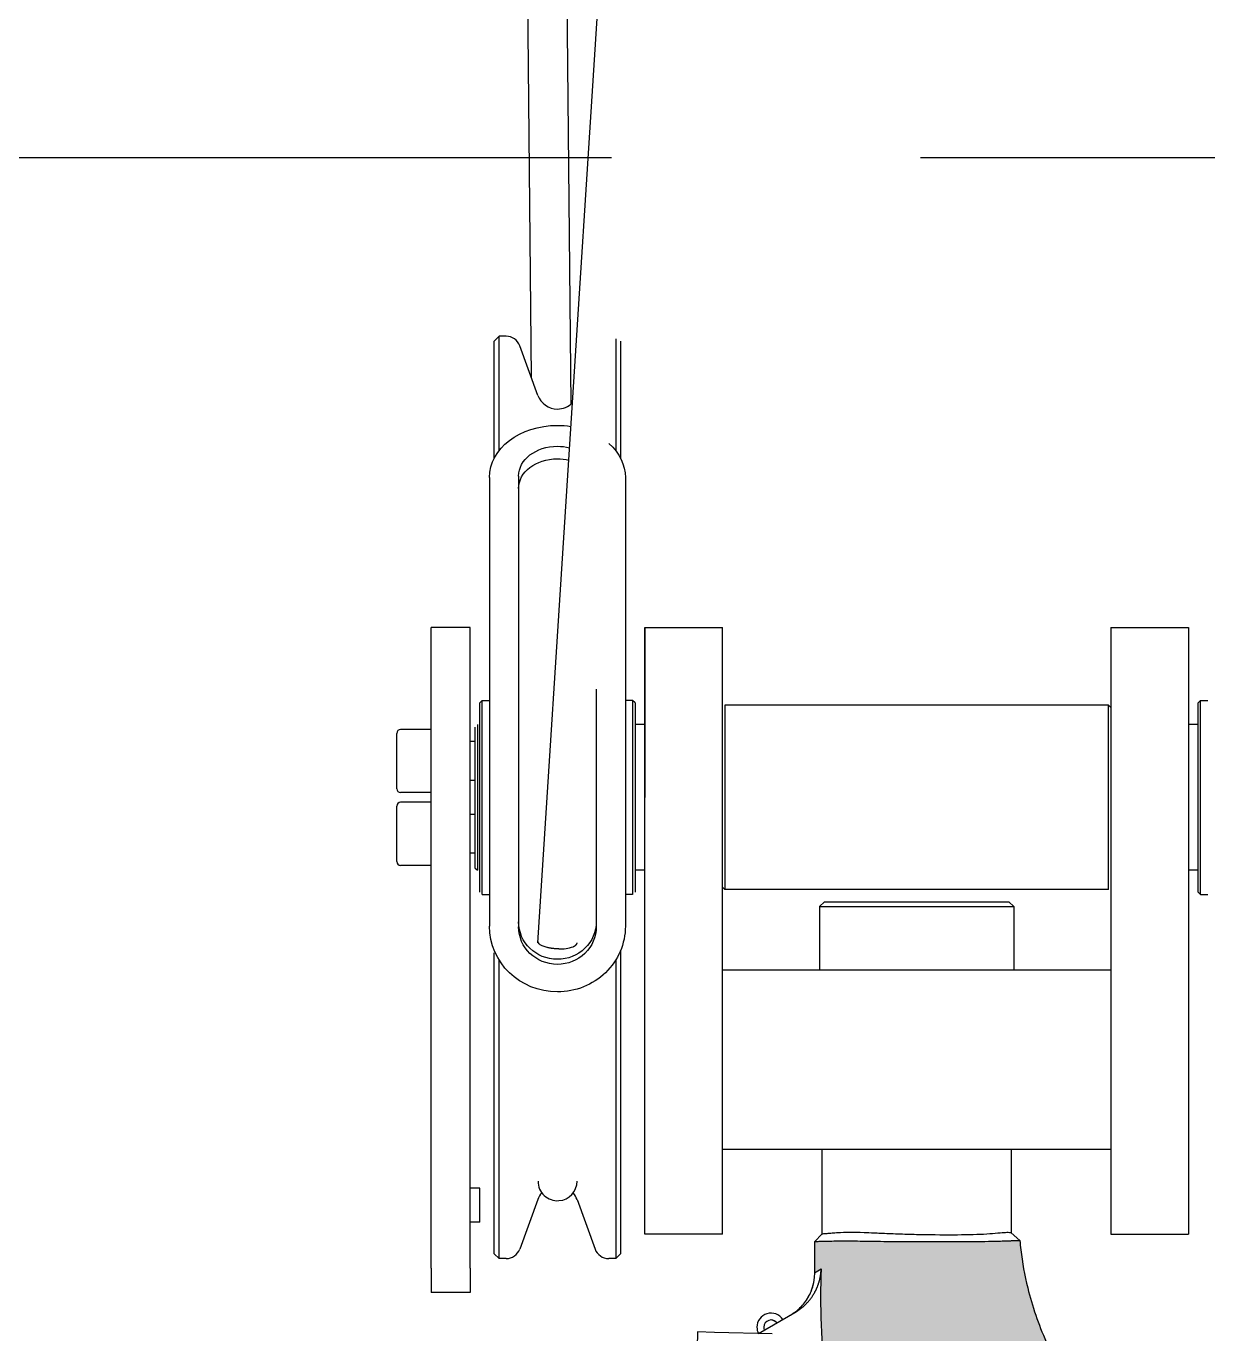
# Model space of a CAD drawing. Extents: x -1899985 to -450366, y 556196 to 2151267.
# Drawn here: x -667719.5 to -667336.9, y 576976.7 to 577400 of the extents above; entities that cross this region are included whole.
import ezdxf

# ---------------------------------------------------------------- set-up
doc = ezdxf.new("R2010")
doc.units = 0
doc.header["$LTSCALE"] = 1000
doc.header["$MEASUREMENT"] = 0
doc.linetypes.add('DASH', pattern=[0.35, 0.25, -0.1])
for name, color, linetype in [('A-LIN-V', 9, 'Continuous'), ('EWHS5T6M-2', 7, 'Continuous'), ('S-SB', 21, 'Continuous'), ('零件1^葫芦小车', 7, 'Continuous')]:
    doc.layers.add(name, color=color, linetype=linetype)
doc.layers.add('A-加建区域', color=47, linetype='Continuous', plot=False)

# ---------------------------------------------------------------- blocks, each defined once
blk = doc.blocks.new('w432424324')
at = {"layer": 'A-加建区域', "linetype": 'DASH'}
blk.add_lwpolyline([(-750464.6609356526, 577357.4520306744), (-768794.6609651, 577357.4520306686)], dxfattribs=at)
blk = doc.blocks.new('吊车5')
h = blk.add_hatch(color=3)
h.dxf.hatch_style = 1
edge = h.paths.add_edge_path()
edge.add_ellipse((1560061.820423188, -79515.85405456791), major_axis=(945.5943286935602, 3.001119816004553e-25), ratio=1, start_angle=-70.7530742305034, end_angle=-68.90985663448268)
edge.add_line((1560402.079593514, -80398.10817412018), (1560407.032564782, -80405.59530278234))
edge.add_line((1560407.032564782, -80405.5953027827), (1560407.580988788, -80406.42432456995))
edge.add_line((1560407.580988788, -80406.42432456986), (1560407.552608778, -80406.42360121997))
edge.add_spline(control_points=[(1560407.552608778, -80406.42360121988), (1560408.700186596, -80408.26089240923), (1560409.833027603, -80410.13792455709), (1560413.787987723, -80416.94145283719), (1560416.470036921, -80422.02981887734), (1560421.285410546, -80432.13852666237), (1560423.418849015, -80437.15727590308), (1560426.147673222, -80444.25922747461), (1560426.979814281, -80446.55530575718), (1560428.490558506, -80450.94213199835), (1560429.169229724, -80453.03285083818), (1560429.879245947, -80455.32809422065), (1560429.980051631, -80455.65702329448), (1560430.752124492, -80458.19762137721), (1560431.267568402, -80460.01471924938), (1560432.197407855, -80463.4246231018), (1560432.611170651, -80465.01785454614), (1560433.679397737, -80469.36581321734), (1560434.533446299, -80471.94974136571), (1560436.712233271, -80477.0328532591), (1560438.03725268, -80479.53140542566), (1560441.136917489, -80484.31154938745), (1560442.911474774, -80486.59239331567), (1560446.840386803, -80490.81605873302), (1560448.994259618, -80492.75826460958), (1560453.571840677, -80496.21619409227), (1560455.994825519, -80497.73164756104), (1560460.979356326, -80500.29421788873), (1560463.540188683, -80501.34146843708), (1560468.670380218, -80502.97447850938), (1560471.23924641, -80503.56066421486), (1560476.275526363, -80504.31813391925), (1560478.742746555, -80504.48994455369), (1560482.68126045, -80504.48994455415), (1560484.238245176, -80504.41597943057), (1560487.328892615, -80504.1234668837), (1560488.862559722, -80503.9049459752), (1560491.894913322, -80503.32753740063), (1560493.393612807, -80502.96867143139), (1560496.346253392, -80502.1148650713), (1560497.800213772, -80501.61993944288), (1560500.654985704, -80500.4978285494), (1560502.05582028, -80499.87064984688), (1560504.796692793, -80498.487045895), (1560506.136754921, -80497.73061841942), (1560508.748459052, -80496.09066150528), (1560510.020123844, -80495.2071209815), (1560512.486719358, -80493.3144138979), (1560513.681668858, -80492.30522778926), (1560515.985195494, -80490.16249833553), (1560517.093784666, -80489.02892793829), (1560519.21315494, -80486.639195002), (1560520.223938507, -80485.38299966992), (1560522.134235801, -80482.75118382151), (1560523.033739744, -80481.37552765342), (1560524.706089566, -80478.51039822835), (1560525.478911395, -80477.02089071354), (1560526.881083, -80473.93717455884), (1560527.510393906, -80472.34293865401), (1560528.608247489, -80469.06333544628), (1560529.076738319, -80467.37795429064), (1560529.836544165, -80463.93472623473), (1560530.12779929, -80462.1768849634), (1560530.519313451, -80458.6126441698), (1560530.619512627, -80456.80627377881), (1560530.619512627, -80452.52473698276), (1560530.431263641, -80449.72488066727), (1560529.676953736, -80445.25830367173), (1560529.347644226, -80443.7261852286), (1560528.516866459, -80440.62624721098), (1560528.015314728, -80439.05858343012), (1560526.838253279, -80435.94207656056), (1560526.162739521, -80434.39341919291), (1560524.652243205, -80431.36769837792), (1560523.817342179, -80429.89080602523), (1560522.017684979, -80427.05410911671), (1560521.053075973, -80425.69441955471), (1560519.035209343, -80423.12590198236), (1560517.982125963, -80421.91710994548), (1560513.17635872, -80416.88750203929), (1560509.306920432, -80412.83783495842), (1560501.522023991, -80404.69033744014), (1560497.632869015, -80400.25937871188), (1560490.224797365, -80391.05106694499), (1560486.705915123, -80386.2737349611), (1560480.07730767, -80376.4114974049), (1560476.967612765, -80371.326619216), (1560471.190874531, -80360.89342884063), (1560468.523856109, -80355.5451494326), (1560463.8199982, -80344.99327739989), (1560461.753292563, -80339.80338842525), (1560459.899758387, -80334.54095107735)], knot_values=[0, 0, 0, 0, 0.012094180794674, 0.012094180794674, 0.0431694166053564, 0.0431694166053564, 0.0742446524160369, 0.0742446524160369, 0.0897822703213784, 0.0897822703213784, 0.1053198882267178, 0.1053198882267178, 0.10800450172629, 0.10800450172629, 0.1265971994864297, 0.1265971994864297, 0.1451898972465689, 0.1451898972465689, 0.171955250732025, 0.171955250732025, 0.1987206042174794, 0.1987206042174794, 0.2254859577029323, 0.2254859577029323, 0.2522513111883867, 0.2522513111883867, 0.2790166646738428, 0.2790166646738428, 0.3057820181592973, 0.3057820181592973, 0.3325473716447502, 0.3325473716447502, 0.3593127251302047, 0.3593127251302047, 0.376899955455745, 0.376899955455745, 0.3944871857812868, 0.3944871857812868, 0.4120744161068272, 0.4120744161068272, 0.4296616464323676, 0.4296616464323676, 0.4472488767579061, 0.4472488767579061, 0.4648361070834465, 0.4648361070834465, 0.4824233374089868, 0.4824233374089868, 0.5000105677345271, 0.5000105677345271, 0.517597798060069, 0.517597798060069, 0.5351850283856093, 0.5351850283856093, 0.5527722587111497, 0.5527722587111497, 0.57035948903669, 0.57035948903669, 0.5879467193622288, 0.5879467193622288, 0.6055339496877691, 0.6055339496877691, 0.6231211800133108, 0.6231211800133108, 0.6407084103388511, 0.6407084103388511, 0.6645786278062841, 0.6645786278062841, 0.6765137365399998, 0.6765137365399998, 0.6884488452737169, 0.6884488452737169, 0.7003839540074326, 0.7003839540074326, 0.7123190627411499, 0.7123190627411499, 0.7242541714748655, 0.7242541714748655, 0.7361892802085844, 0.7361892802085844, 0.7776844594775894, 0.7776844594775894, 0.8227413826792094, 0.8227413826792094, 0.8677983058808298, 0.8677983058808298, 0.9128552290824499, 0.9128552290824499, 0.9579121522840714, 0.9579121522840714, 0.9999995209582323, 0.9999995209582323, 0.9999995209582323, 0.9999995209582323], degree=3, periodic=0)
edge.add_line((1560459.899758298, -80334.54095082496), (1560461.293670333, -80335.53101037026))
edge.add_ellipse((1560650.351488619, -80269.25464521359), major_axis=(-200.3381596932294, -6.35831669790063e-26), ratio=1, start_angle=8.67509364903691, end_angle=19.318675808770706, ccw=False)
edge.add_line((1560452.305288392, -80299.47187217986), (1560453.964826046, -80300.76054445494))
edge.add_spline(control_points=[(1560453.964826045, -80300.76054445512), (1560453.996291737, -80300.78522234327), (1560454.027969821, -80300.79828571653), (1560454.057486555, -80300.79558475163), (1560454.087173452, -80300.79286821591), (1560454.115403204, -80300.77365314236), (1560454.139107352, -80300.73825049013), (1560454.160864062, -80300.70575637903), (1560454.179393496, -80300.65891524962), (1560454.193539025, -80300.60277693601), (1560454.207696066, -80300.54659293043), (1560454.217877087, -80300.48006373839), (1560454.224313141, -80300.40875583315), (1560454.234331553, -80300.29775738294), (1560454.235674066, -80300.17248934087), (1560454.230874809, -80300.0454230263), (1560454.223809784, -80299.85836772386), (1560454.203491959, -80299.66142023621), (1560454.175255662, -80299.47005323911), (1560454.136078766, -80299.20453807582), (1560454.080398181, -80298.94042286403), (1560454.014755493, -80298.69722505563), (1560453.948151444, -80298.45046552896), (1560453.868951779, -80298.21647328729), (1560453.782208481, -80298.0239028487), (1560453.731439333, -80297.91119515765), (1560453.67696553, -80297.81045606601), (1560453.621551153, -80297.73528354322), (1560453.592632574, -80297.69605396617), (1560453.563149387, -80297.66345760305), (1560453.534117853, -80297.64069252495)], knot_values=[0, 0, 0, 0, 0.0622302172862876, 0.0622302172862876, 0.0622302172862876, 0.1250593693597594, 0.1250593693597594, 0.1250593693597594, 0.1825559062169405, 0.1825559062169405, 0.1825559062169405, 0.2399331378339217, 0.2399331378339217, 0.2399331378339217, 0.3297474538480977, 0.3297474538480977, 0.3297474538480977, 0.4623709261923107, 0.4623709261923107, 0.4623709261923107, 0.647003347382536, 0.647003347382536, 0.647003347382536, 0.834606727114857, 0.834606727114857, 0.834606727114857, 0.9435561246561899, 0.9435561246561899, 0.9435561246561899, 1, 1, 1, 1], degree=3, periodic=0)
edge.add_line((1560453.534117853, -80297.64069252495), (1560451.851962073, -80296.33445671243))
edge.add_ellipse((1560650.351488619, -80269.25464521359), major_axis=(-200.3381596932294, -6.35831669790063e-26), ratio=1, start_angle=-2.5739250783348098, end_angle=7.7684798487036915, ccw=False)
edge.add_ellipse((1560363.307683095, -80134.26133152752), major_axis=(-153.0622959853262, -4.857879067436552e-26), ratio=1, start_angle=123.66389550236201, end_angle=124.5964972680953, ccw=False)
edge.add_ellipse((1560363.307683095, -80134.26133152752), major_axis=(-153.0622959853262, -4.857879067436552e-26), ratio=1, start_angle=123.6487524658414, end_angle=123.66389550236201, ccw=False)
edge.add_line((1560448.119512637, -80261.67804951347), (1560448.119512637, -80260.54536605699))
edge.add_line((1560448.119512637, -80260.54536605718), (1560448.119512637, -80251.4399769678))
edge.add_spline(control_points=[(1560448.119512636, -80251.4399769678), (1560448.134901842, -80251.43944808072), (1560448.166328074, -80251.4383680421), (1560448.427368553, -80251.43014332266), (1560448.867459626, -80251.4174645048), (1560449.522709138, -80251.39954349019), (1560450.321048064, -80251.37976478197), (1560451.292331594, -80251.3537544944), (1560452.728741107, -80251.31725661723), (1560454.719984987, -80251.27849219412), (1560457.639887332, -80251.23817115508), (1560461.884950527, -80251.28266394275), (1560467.160974747, -80251.36810601408), (1560473.872872598, -80251.45073550321), (1560482.334358541, -80251.50601724906), (1560493.756692576, -80251.52580690934), (1560502.826903866, -80251.4362608161), (1560507.994532361, -80251.30991702198), (1560510.295404206, -80251.23624927881), (1560511.440870915, -80251.19817403515), (1560512.365642483, -80251.163549712), (1560514.010576697, -80251.15901027217), (1560514.306725468, -80251.16213053963), (1560514.526033582, -80251.16444120226)], knot_values=[0, 0, 0, 0, 0.0230082632663126, 0.046985081212878, 0.0719158205652346, 0.0977841372616051, 0.124572038943315, 0.144341315230623, 0.1711119955891781, 0.2174439600698067, 0.2509117430211872, 0.2989497764022938, 0.3770376855188449, 0.4195166020224081, 0.5014267764896312, 0.6200495818906884, 0.7489631979593341, 0.803748804089707, 0.8426517060421137, 0.8664048152668534, 0.8745007720840265, 0.9070636054152978, 1, 1, 1, 1], degree=3, periodic=0)
edge.add_spline(control_points=[(1560514.526033582, -80251.16444120226), (1560514.614729189, -80252.1560909742), (1560514.718339331, -80253.15113856869), (1560515.324719079, -80258.2391875606), (1560516.069622276, -80262.37551774175), (1560518.533986403, -80272.37419811328), (1560520.534923183, -80278.2290517475), (1560525.630354951, -80289.57645386305), (1560528.724654974, -80295.06683173192), (1560535.860353027, -80305.36971268532), (1560539.90036036, -80310.18048904485), (1560548.672009317, -80318.89179424153), (1560553.401620397, -80322.79168022203), (1560564.175662176, -80330.21274260085), (1560570.378224519, -80334.48501135588), (1560581.46447283, -80342.12111876426), (1560586.26186889, -80345.94054752015), (1560595.141534128, -80353.94514908058), (1560599.225633729, -80358.13113133002), (1560606.82106361, -80366.92204807256), (1560610.333835761, -80371.52814481375), (1560616.863464498, -80381.29999874979), (1560619.881562351, -80386.467303065), (1560625.175633177, -80397.11158512699), (1560627.491379604, -80402.53341972956), (1560630.105017018, -80410.01430338125), (1560630.664845552, -80411.7173561404), (1560631.73179057, -80415.19003494956), (1560632.238906638, -80416.95966542498), (1560633.194949722, -80420.56756312841), (1560633.643875648, -80422.40583506261), (1560634.477321283, -80426.15241157162), (1560634.861839094, -80428.06072104721), (1560635.559555504, -80431.94795646028), (1560635.872751266, -80433.9268873676), (1560636.420285265, -80437.9549887721), (1560636.654619615, -80440.00416413839), (1560637.227241558, -80446.25482081382), (1560637.435244652, -80450.56013633905), (1560637.435244653, -80458.25376306436), (1560637.322515954, -80461.71697855588), (1560636.785852945, -80469.01288826391), (1560636.36173792, -80472.84573882712), (1560635.113068753, -80480.83146730087), (1560634.288253241, -80484.98444812291), (1560632.152300293, -80493.53645991521), (1560630.84083485, -80497.9354954595), (1560627.657969992, -80506.87932249704), (1560625.786217178, -80511.42397841337), (1560621.43184767, -80520.53424881933), (1560618.948920645, -80525.099566759), (1560613.354200892, -80534.10829309668), (1560610.242223473, -80538.5512626587), (1560603.412078532, -80547.16550386592), (1560599.69392225, -80551.3362611035), (1560591.71761946, -80559.26397340895), (1560587.459707557, -80563.02044194237), (1560578.509981279, -80570.00059629703), (1560573.818590787, -80573.22393197406), (1560564.137811259, -80579.05492078073), (1560559.148946283, -80581.66243473176), (1560549.024331197, -80586.22254095323), (1560543.889092231, -80588.17521945143), (1560533.622081175, -80591.43086431027), (1560528.490709892, -80592.73409673116), (1560518.366998745, -80594.7349979181), (1560513.374895889, -80595.43303084778), (1560503.640771452, -80596.29683111717), (1560498.898819598, -80596.46297521176), (1560489.746960257, -80596.35400967432), (1560485.336988642, -80596.07922494596), (1560474.701092326, -80594.95340668607), (1560468.200772593, -80593.75066793161), (1560455.262825071, -80590.21752320786), (1560448.825807903, -80587.88657451674), (1560436.273342976, -80582.07840002127), (1560430.158748978, -80578.60088431046), (1560418.519524193, -80570.55769043042), (1560412.995861754, -80565.9920938271), (1560402.788500354, -80555.91110986796), (1560398.10569494, -80550.39621594653), (1560389.782951586, -80538.62669933854), (1560386.143636836, -80532.37291342611), (1560380.040199087, -80519.38703577638), (1560377.576294546, -80512.65595768593), (1560373.872363731, -80498.99980118677), (1560372.632125289, -80492.07570200565), (1560371.537690904, -80480.41161444235), (1560371.37499623, -80475.65018721312), (1560371.589204883, -80466.24979395591), (1560371.965993241, -80461.61091526019), (1560372.679631441, -80456.4134142306), (1560372.803486088, -80455.46933932882), (1560373.216792778, -80452.21537282178), (1560373.487019556, -80449.64503835763), (1560373.914343847, -80444.84447484689), (1560374.071335744, -80442.61413675328), (1560374.425723454, -80436.32150801031), (1560374.511350647, -80432.65818930979), (1560374.523297622, -80425.7673283974), (1560374.448314981, -80422.53883295335), (1560374.138251361, -80415.87764142259), (1560373.903752649, -80412.44431935938), (1560373.526127554, -80408.59600402629)], knot_values=[0, 0, 0, 0, 0.0058935355429696, 0.0058935355429696, 0.0300526500434832, 0.0300526500434832, 0.0643908660448065, 0.0643908660448065, 0.0987290820461312, 0.0987290820461312, 0.133067298047456, 0.133067298047456, 0.1674055140487806, 0.1674055140487806, 0.2082602633126592, 0.2082602633126592, 0.2447774140564815, 0.2447774140564815, 0.2812945648003039, 0.2812945648003039, 0.3178117155441249, 0.3178117155441249, 0.3543288662879472, 0.3543288662879472, 0.387959341003844, 0.387959341003844, 0.3976323531361369, 0.3976323531361369, 0.4073053652684286, 0.4073053652684286, 0.4169783774007216, 0.4169783774007216, 0.4266513895330132, 0.4266513895330132, 0.4363244016653062, 0.4363244016653062, 0.4459974137975978, 0.4459974137975978, 0.4653434380621823, 0.4653434380621823, 0.4795973083961643, 0.4795973083961643, 0.4938511787301465, 0.4938511787301465, 0.5081050490641283, 0.5081050490641283, 0.522358919398109, 0.522358919398109, 0.5366127897320913, 0.5366127897320913, 0.5508666600660729, 0.5508666600660729, 0.565120530400055, 0.565120530400055, 0.5793744007340369, 0.5793744007340369, 0.5936282710680189, 0.5936282710680189, 0.6078821414020008, 0.6078821414020008, 0.622136011735983, 0.622136011735983, 0.6363898820699636, 0.6363898820699636, 0.6506437524039458, 0.6506437524039458, 0.6648976227379279, 0.6648976227379279, 0.6791514930719096, 0.6791514930719096, 0.6934053634058917, 0.6934053634058917, 0.7150977999614547, 0.7150977999614547, 0.7367902365170166, 0.7367902365170166, 0.7584826730725798, 0.7584826730725798, 0.7801751096281431, 0.7801751096281431, 0.8018675461837061, 0.8018675461837061, 0.8235599827392684, 0.8235599827392684, 0.8452524192948317, 0.8452524192948317, 0.8669448558503946, 0.8669448558503946, 0.8820136243902075, 0.8820136243902075, 0.8970823929300203, 0.8970823929300203, 0.8992581836606502, 0.8992581836606502, 0.9118509107030675, 0.9118509107030675, 0.9244436377454874, 0.9244436377454874, 0.9496290918303243, 0.9496290918303243, 0.9748145459151627, 0.9748145459151627, 1, 1, 1, 1], degree=3, periodic=0)
h.paths.add_polyline_path([(1560407.580988788, -80406.42432456986), (1560407.032564782, -80405.5953027827), (1560407.011804435, -80406.40981719653), (1560407.552608778, -80406.42360121988)], flags=16)
at = {"color": 3}
blk.add_line((1560572.262369765, -80077.06137317573), (1560573.04808405, -80076.27565889026), dxfattribs=at)
at = {"layer": 'EWHS5T6M-2', "color": 3, "linetype": 'Continuous'}
for p, q in [((1560344.405226933, -79959.98994461836), (1560345.976655505, -79958.41851604675)), ((1560344.405226934, -79997.8597427239), (1560344.405226933, -79959.98994461836)), ((1560348.222119223, -79958.41851604675), (1560345.976655505, -79958.41851604675)), ((1560345.976655505, -79995.43417774353), (1560345.976655505, -79958.41851604675)), ((1560383.690941215, -79959.27216293348), (1560383.690941215, -79995.43417773173)), ((1560385.262369786, -79959.98994461836), (1560385.262369785, -79997.85974282399)), ((1560358.484161081, -79977.54388072788), (1560352.65209872, -79961.52042108528)), ((1560342.833798395, -80004.11478851018), (1560342.833798406, -80072.82356607325)), ((1560352.262369822, -80003.66446435987), (1560352.262369833, -80072.67193280601)), ((1560386.833798389, -80004.11478851036), (1560386.8337984, -80072.82356607342)), ((1560323.976655522, -80107.70423031479), (1560323.976655508, -80052.70423032172)), ((1560336.548084078, -80052.70423032172), (1560323.976655508, -80052.70423032172)), ((1560336.548084093, -80107.70423031552), (1560336.548084078, -80052.70423032172)), ((1560393.119512657, -80107.70423031515), (1560393.119512643, -80052.70423032144)), ((1560393.119512643, -80052.70423032144), (1560418.262369782, -80052.70423032144)), ((1560393.119512643, -80052.70423032144), (1560418.262369782, -80052.70423032144)), ((1560393.119512643, -80052.70423032144), (1560393.119512628, -80107.70423031515)), ((1560418.262369797, -80107.70423031515), (1560418.262369782, -80052.70423032144)), ((1560418.262369797, -80107.70423031515), (1560418.262369782, -80052.70423032144)), ((1560543.976655482, -80052.70423032172), (1560543.976655496, -80107.70423031515)), ((1560543.976655482, -80052.70423032172), (1560569.119512622, -80052.70423032172)), ((1560543.976655482, -80052.70423032172), (1560543.976655496, -80107.70423031515)), ((1560543.976655482, -80052.70423032172), (1560569.119512622, -80052.70423032172)), ((1560569.119512622, -80052.70423032172), (1560569.119512636, -80107.70423031496)), ((1560569.119512622, -80052.70423032172), (1560569.119512636, -80107.70423031496)), ((1560342.833798406, -80072.82356607325), (1560342.833798403, -80149.41461801801)), ((1560352.262369833, -80072.67193280601), (1560352.262369831, -80149.59594146744)), ((1560377.405226973, -80072.67193280629), (1560377.405226971, -80149.59594146725)), ((1560386.8337984, -80072.82356607342), (1560386.833798398, -80149.41461801819)), ((1560339.690941221, -80077.06137317573), (1560340.476655507, -80076.27565889034)), ((1560339.69094122, -80138.34708745475), (1560339.690941221, -80077.06137317573)), ((1560340.476655505, -80139.13280173996), (1560340.476655507, -80076.27565889034)), ((1560340.476655507, -80076.27565889034), (1560342.833798321, -80076.27565889034)), ((1560389.190941215, -80076.27565889034), (1560386.833798317, -80076.27565889034)), ((1560389.190941215, -80076.27565889034), (1560389.190941213, -80139.13280174005)), ((1560389.9766555, -80077.06137317592), (1560389.190941215, -80076.27565889034)), ((1560389.9766555, -80077.06137317592), (1560389.976655498, -80138.34708745484)), ((1560419.048084068, -80077.84708746149), (1560419.048084068, -80137.56137316863)), ((1560543.190941197, -80077.84708746149), (1560419.048084068, -80077.84708746149)), ((1560419.048084068, -80077.84708746149), (1560419.048084068, -80137.56137316863)), ((1560543.190941197, -80077.84708746149), (1560419.048084068, -80077.84708746149)), ((1560543.190941195, -80137.56137316863), (1560543.190941197, -80077.84708746149)), ((1560543.976655481, -80078.63280174707), (1560543.190941197, -80077.84708746149)), ((1560543.190941195, -80137.56137316863), (1560543.190941197, -80077.84708746149)), ((1560543.976655481, -80078.63280174707), (1560543.190941197, -80077.84708746149)), ((1560572.262369762, -80138.3470874542), (1560572.262369765, -80077.06137317573)), ((1560572.262369762, -80138.3470874542), (1560572.262369765, -80077.06137317573)), ((1560573.048084049, -80139.13280173978), (1560573.04808405, -80076.27565889026)), ((1560573.04808405, -80076.27565889026), (1560575.405226866, -80076.27565889026)), ((1560573.04808405, -80076.27565889026), (1560575.405226866, -80076.27565889026)), ((1560312.819512652, -80104.87565888689), (1560312.819512652, -80086.9613731746)), ((1560323.97665552, -80085.70423031776), (1560314.076655508, -80085.70423031776)), ((1560338.119512648, -80084.91851603228), (1560338.119512648, -80130.48994459839)), ((1560338.905226935, -80084.1328017467), (1560338.905226933, -80131.27565888397)), ((1560393.119512655, -80084.1328017467), (1560389.976655505, -80084.1328017467)), ((1560572.262369769, -80084.13280174653), (1560569.119512635, -80084.13280174653)), ((1560572.262369769, -80084.13280174653), (1560569.119512635, -80084.13280174653)), ((1560338.119512649, -80089.6328017459), (1560336.548084091, -80089.6328017459)), ((1560338.119512649, -80102.20423031578), (1560336.548084093, -80102.20423031578)), ((1560323.976655522, -80106.13280174373), (1560314.076655508, -80106.13280174373)), ((1560323.976655524, -80252.65946617504), (1560323.976655522, -80107.70423031479)), ((1560336.548084093, -80252.65946617523), (1560336.548084093, -80107.70423031552)), ((1560393.119512657, -80209.84708744612), (1560393.119512657, -80107.70423031515)), ((1560393.119512657, -80209.84708744612), (1560393.119512657, -80107.70423031515)), ((1560418.262369797, -80209.84708744593), (1560418.262369797, -80107.70423031515)), ((1560418.262369797, -80209.84708744593), (1560418.262369797, -80107.70423031515)), ((1560543.976655496, -80107.70423031515), (1560543.976655496, -80209.84708744593)), ((1560543.976655496, -80107.70423031515), (1560543.976655496, -80209.84708744593)), ((1560569.119512636, -80107.70423031496), (1560569.119512636, -80209.84708744593)), ((1560569.119512636, -80107.70423031496), (1560569.119512636, -80209.84708744593)), ((1560312.819512652, -80128.4470874557), (1560312.819512652, -80110.5328017436)), ((1560323.976655523, -80109.27565888638), (1560314.076655508, -80109.27565888657)), ((1560338.119512649, -80113.2042303147), (1560336.548084093, -80113.2042303147)), ((1560323.976655521, -80129.70423031264), (1560314.076655508, -80129.70423031264)), ((1560338.119512649, -80125.7756588844), (1560336.548084093, -80125.7756588844)), ((1560338.119512648, -80130.48994459839), (1560338.905226933, -80131.27565888397)), ((1560393.119512655, -80131.27565888397), (1560389.976655503, -80131.27565888397)), ((1560572.262369768, -80131.27565888378), (1560569.119512635, -80131.27565888378)), ((1560572.262369768, -80131.27565888378), (1560569.119512635, -80131.27565888378)), ((1560418.262369781, -80136.77565888315), (1560419.048084068, -80137.56137316863)), ((1560418.262369781, -80136.77565888315), (1560419.048084068, -80137.56137316863)), ((1560543.190941195, -80137.56137316863), (1560419.048084068, -80137.56137316863)), ((1560543.190941195, -80137.56137316863), (1560419.048084068, -80137.56137316863)), ((1560572.262369762, -80138.3470874542), (1560573.048084049, -80139.13280173978)), ((1560572.262369762, -80138.3470874542), (1560573.048084049, -80139.13280173978)), ((1560340.476655505, -80139.13280173996), (1560342.833798321, -80139.13280173996)), ((1560389.190941213, -80139.13280174005), (1560386.833798315, -80139.13280174005)), ((1560451.262369777, -80141.48994459686), (1560449.690941208, -80143.06137316818)), ((1560451.262369777, -80141.48994459686), (1560449.690941208, -80143.06137316818)), ((1560451.262369777, -80141.48994459686), (1560510.976655484, -80141.48994459686)), ((1560451.262369777, -80141.48994459686), (1560510.976655484, -80141.48994459686)), ((1560510.976655484, -80141.48994459686), (1560512.548084056, -80143.06137316818)), ((1560510.976655484, -80141.48994459686), (1560512.548084056, -80143.06137316818)), ((1560573.048084049, -80139.13280173978), (1560575.405226865, -80139.13280173978)), ((1560573.048084049, -80139.13280173978), (1560575.405226865, -80139.13280173978)), ((1560449.690941208, -80143.06137316818), (1560449.690941207, -80163.48994459407)), ((1560449.690941208, -80143.06137316818), (1560512.548084056, -80143.06137316818)), ((1560449.690941208, -80143.06137316818), (1560449.690941207, -80163.48994459407)), ((1560449.690941208, -80143.06137316818), (1560512.548084056, -80143.06137316818)), ((1560512.548084056, -80143.06137316818), (1560512.548084057, -80163.48994459407)), ((1560512.548084056, -80143.06137316818), (1560512.548084057, -80163.48994459407)), ((1560344.405226935, -80255.41851601195), (1560344.405226935, -80157.98994455811)), ((1560385.262369786, -80157.30177155136), (1560385.262369785, -80255.41851601214)), ((1560345.976655505, -80256.98994458318), (1560345.976655505, -80160.36023116681)), ((1560383.690941215, -80160.36023117797), (1560383.690941216, -80256.98994458337)), ((1560418.262369791, -80163.48994459443), (1560543.976655492, -80163.48994459424)), ((1560418.262369791, -80163.48994459443), (1560543.976655492, -80163.48994459424)), ((1560393.119512647, -80249.13280172701), (1560393.119512657, -80209.84708744612)), ((1560393.119512647, -80249.13280172701), (1560393.119512657, -80209.84708744612)), ((1560418.262369786, -80249.13280172691), (1560418.262369797, -80209.84708744593)), ((1560418.262369786, -80249.13280172691), (1560418.262369797, -80209.84708744593)), ((1560543.976655496, -80209.84708744593), (1560543.976655487, -80249.13280172719)), ((1560543.976655496, -80209.84708744593), (1560543.976655487, -80249.13280172719)), ((1560569.119512636, -80209.84708744593), (1560569.119512626, -80249.13280172719)), ((1560569.119512636, -80209.84708744593), (1560569.119512626, -80249.13280172719)), ((1560543.97665549, -80221.63280173033), (1560418.262369791, -80221.63280173007)), ((1560543.97665549, -80221.63280173033), (1560418.262369791, -80221.63280173007)), ((1560450.476655492, -80221.63280173016), (1560450.476655492, -80249.08283408557)), ((1560450.476655492, -80221.63280173016), (1560450.476655492, -80249.08283408557)), ((1560511.762369771, -80221.63280173016), (1560511.762369771, -80248.6369337409)), ((1560511.762369771, -80221.63280173016), (1560511.762369771, -80248.6369337409)), ((1560339.69094122, -80234.20423029995), (1560336.548084077, -80234.2042303005)), ((1560339.69094122, -80245.20423029897), (1560339.69094122, -80234.20423029995)), ((1560358.484161081, -80237.8645799026), (1560352.652098721, -80253.88803954492)), ((1560371.18343564, -80237.8645799026), (1560377.015498, -80253.88803954492)), ((1560339.69094122, -80245.20423029897), (1560336.548084077, -80245.20423029934)), ((1560418.262369786, -80249.13280172691), (1560393.119512647, -80249.13280172701)), ((1560418.262369786, -80249.13280172691), (1560393.119512647, -80249.13280172701)), ((1560448.119512636, -80251.4399769678), (1560450.476655492, -80249.08283408557)), ((1560448.119512636, -80251.4399769678), (1560450.476655492, -80249.08283408557)), ((1560448.119512637, -80261.67804951347), (1560448.119512636, -80251.4399769678)), ((1560448.119512637, -80261.67804951347), (1560448.119512636, -80251.4399769678)), ((1560511.762369771, -80248.6369337409), (1560514.526033582, -80251.16444120226)), ((1560511.762369771, -80248.6369337409), (1560514.526033582, -80251.16444120226)), ((1560543.976655487, -80249.13280172719), (1560569.119512626, -80249.13280172719)), ((1560543.976655487, -80249.13280172719), (1560569.119512626, -80249.13280172719)), ((1560323.976655521, -80260.131385549), (1560323.976655524, -80252.65946617504)), ((1560336.548084091, -80260.13138554955), (1560336.548084093, -80252.65946617523)), ((1560344.405226935, -80255.41851601195), (1560345.976655505, -80256.98994458318)), ((1560385.262369785, -80255.41851601214), (1560383.690941216, -80256.98994458337)), ((1560323.976655495, -80260.131385549), (1560323.976655509, -80267.98994458202)), ((1560336.548084065, -80260.13138554955), (1560336.548084079, -80267.98994458221)), ((1560348.222119224, -80256.98994458318), (1560345.976655505, -80256.98994458318)), ((1560383.690941216, -80256.98994458337), (1560381.445477498, -80256.98994458337)), ((1560336.548084079, -80267.98994458221), (1560323.976655509, -80267.98994458202)), ((1560429.952516534, -80281.239416692), (1560441.722218093, -80274.44417632875)), ((1560429.952516534, -80281.239416692), (1560441.722218093, -80274.44417632875)), ((1560410.214970461, -80280.73634602479), (1560407.011804435, -80406.40981719653)), ((1560410.214970461, -80280.73634602479), (1560407.011804435, -80406.40981719653)), ((1560415.713184826, -80280.87648453772), (1560410.214970461, -80280.73634602479)), ((1560415.713184826, -80280.87648453772), (1560410.214970461, -80280.73634602479)), ((1560434.377051257, -80281.3521892537), (1560415.713184826, -80280.87648453772)), ((1560434.377051257, -80281.3521892537), (1560415.713184826, -80280.87648453772))]:
    blk.add_line(p, q, dxfattribs=at)
for centre, radius, start, end in [((1560348.222119223, -79963.13280176118), 4.714285714086145, 20.00000000032465, 90), ((1560364.83379836, -79975.23280175953), 6.757142855902202, 199.9999999918496, 270), ((1560364.83379836, -79975.23280175953), 6.757142856053651, 269.9999999915125, 316.1970133285238), ((1560314.076655508, -80086.96137317506), 1.257142857182771, 90.00000003395631, 180), ((1560314.076655509, -80104.87565888643), 1.257142857415601, 180, 269.9999999830251), ((1560314.076655508, -80110.53280174387), 1.25714285694994, 90, 180), ((1560314.076655508, -80128.4470874557), 1.25714285694994, 180, 269.9999999575562), ((1560364.833798368, -80240.17565887507), 6.757142864436819, 138.3806552247758, 159.9999999863034), ((1560364.833798367, -80240.17565886784), 6.757142849799044, 19.99999999583697, 41.16732080680227), ((1560348.222119224, -80252.27565886939), 4.714285714007427, 270.0000000084875, 339.9999999996753), ((1560381.445477498, -80252.27565886958), 4.714285713853315, 199.999999995837, 269.9999999915125), ((1560363.307682976, -80134.26133135683), 153.0622961936929, 303.6487524677991, 304.5964972679776), ((1560363.307682976, -80134.26133135683), 153.0622961936929, 303.6487524677991, 304.5964972679776), ((1560650.351488606, -80269.25464521532), 200.3381596804136, 177.42607492068, 187.8567875783293), ((1560650.351488606, -80269.25464521532), 200.3381596804136, 177.42607492068, 187.8567875783293), ((1560432.287299646, -80261.58117742286), 15.86606042401793, 314.6155120106453, 0.07162232443694362), ((1560432.287299646, -80261.58117742286), 15.86606042401793, 314.6155120106453, 0.07162232443694362), ((1560433.976655485, -80279.19816448426), 4.557142856530845, 33.07290834306331, 180), ((1560433.976655485, -80279.19816448426), 4.557142856530845, 33.07290834306331, 180), ((1560433.976655486, -80279.19816448409), 2.33357142820023, 36.00909943119387, 180), ((1560433.976655486, -80279.19816448409), 2.33357142820023, 36.00909943119387, 180), ((1560433.976655485, -80279.19816448409), 2.333571428123967, 36.00909941676042, 89.99912362593508), ((1560433.976655485, -80279.19816448409), 2.333571428123967, 36.00909941676042, 89.99912362593508), ((1560433.976655485, -80279.19816448409), 4.557142856537706, 180, 206.5922966242477), ((1560433.976655485, -80279.19816448409), 4.557142856537706, 180, 206.5922966242477), ((1560433.976655484, -80279.19816448481), 2.333571426563984, 180, 203.9909005778452), ((1560433.976655484, -80279.19816448481), 2.333571426563984, 180, 203.9909005778452)]:
    blk.add_arc(centre, radius, start, end, dxfattribs=at)
at = {"layer": 'EWHS5T6M-2', "color": 3, "linetype": 'Continuous', "extrusion": (0, 0, -1)}
for centre, major_axis, ratio, start_param, end_param in [((1560364.833798392, -80004.11478851018), (21.9999999974058, -6.931788463743105e-09), 0.7660444431189625, 3.141592653589792, 4.712388979974596), ((1560364.833798392, -80004.11478851018), (21.99999999740501, -6.928299229105766e-09), 0.7660444431189916, 4.712388979974075, 4.913202577522342), ((1560364.833798393, -80003.66446435968), (12.57142856994451, -3.961022001732997e-09), 0.7660444431190536, 3.141592653183708, 4.712388979972419), ((1560364.833798393, -80003.6644643594), (12.57142856994567, -3.959975168478408e-09), 0.7660444431189382, 4.712388979973101, 5.031351379525204), ((1560364.833798392, -80004.11478851018), (21.99999999740501, -6.928299229105766e-09), 0.7660444431189916, 5.573664973002079, 6.283185306772145), ((1560364.833798391, -80007.70484362007), (12.57142856994423, -3.961022001733e-09), 0.7660444431190399, 3.141592653595728, 4.712388979972419), ((1560364.833798391, -80007.70484362007), (12.57142856994567, -3.959277384414332e-09), 0.7660444431189641, 4.712388979974694, 5.010104808563752), ((1560364.833798401, -80149.41461801801), (21.99999999740568, 2.170501869930996e-08), 0.9659258262890414, 1.570796327816359, 3.141592653591943), ((1560364.833798399, -80147.96907889858), (12.57142856994571, 1.240331651590299e-08), 0.965925826289069, 1.570796327816133, 3.141592653589321), ((1560364.833798401, -80149.59594146725), (12.57142856994639, 1.240331651590299e-08), 0.9659258262890192, 1.570796327816359, 3.141592653589792), ((1560364.833798399, -80147.96907889858), (12.57142856994573, 1.240820147582697e-08), 0.9659258262890631, 0, 1.570796327816588), ((1560364.833798401, -80149.41461801801), (21.99999999740507, 2.170990365923396e-08), 0.9659258262890658, 0, 1.570796327815971), ((1560364.833798401, -80149.59594146725), (12.57142856994567, 1.240785258379495e-08), 0.9659258262890723, 4.2375e-12, 1.570796327817725)]:
    blk.add_ellipse(centre, major_axis=major_axis, ratio=ratio, start_param=start_param, end_param=end_param, dxfattribs=at)
at = {"layer": 'EWHS5T6M-2', "color": 3, "linetype": 'Continuous'}
for points, degree, knots in [([(1560514.526033582, -80251.16444120226), (1560514.614729189, -80252.1560909742), (1560514.718339331, -80253.15113856869), (1560515.324719079, -80258.2391875606), (1560516.069622276, -80262.37551774175), (1560518.533986403, -80272.37419811328), (1560520.534923183, -80278.2290517475), (1560525.630354951, -80289.57645386305), (1560528.724654974, -80295.06683173192), (1560535.860353027, -80305.36971268532), (1560539.90036036, -80310.18048904485), (1560548.672009317, -80318.89179424153), (1560553.401620397, -80322.79168022203), (1560564.175662176, -80330.21274260085), (1560570.378224519, -80334.48501135588), (1560581.46447283, -80342.12111876426), (1560586.26186889, -80345.94054752015), (1560595.141534128, -80353.94514908058), (1560599.225633729, -80358.13113133002), (1560606.82106361, -80366.92204807256), (1560610.333835761, -80371.52814481375), (1560616.863464498, -80381.29999874979), (1560619.881562351, -80386.467303065), (1560625.175633177, -80397.11158512699), (1560627.491379604, -80402.53341972956), (1560630.105017018, -80410.01430338125), (1560630.664845552, -80411.7173561404), (1560631.73179057, -80415.19003494956), (1560632.238906638, -80416.95966542498), (1560633.194949722, -80420.56756312841), (1560633.643875648, -80422.40583506261), (1560634.477321283, -80426.15241157162), (1560634.861839094, -80428.06072104721), (1560635.559555504, -80431.94795646028), (1560635.872751266, -80433.9268873676), (1560636.420285265, -80437.9549887721), (1560636.654619615, -80440.00416413839), (1560637.227241558, -80446.25482081382), (1560637.435244652, -80450.56013633905), (1560637.435244653, -80458.25376306436), (1560637.322515954, -80461.71697855588), (1560636.785852945, -80469.01288826391), (1560636.36173792, -80472.84573882712), (1560635.113068753, -80480.83146730087), (1560634.288253241, -80484.98444812291), (1560632.152300293, -80493.53645991521), (1560630.84083485, -80497.9354954595), (1560627.657969992, -80506.87932249704), (1560625.786217178, -80511.42397841337), (1560621.43184767, -80520.53424881933), (1560618.948920645, -80525.099566759), (1560613.354200892, -80534.10829309668), (1560610.242223473, -80538.5512626587), (1560603.412078532, -80547.16550386592), (1560599.69392225, -80551.3362611035), (1560591.71761946, -80559.26397340895), (1560587.459707557, -80563.02044194237), (1560578.509981279, -80570.00059629703), (1560573.818590787, -80573.22393197406), (1560564.137811259, -80579.05492078073), (1560559.148946283, -80581.66243473176), (1560549.024331197, -80586.22254095323), (1560543.889092231, -80588.17521945143), (1560533.622081175, -80591.43086431027), (1560528.490709892, -80592.73409673116), (1560518.366998745, -80594.7349979181), (1560513.374895889, -80595.43303084778), (1560503.640771452, -80596.29683111717), (1560498.898819598, -80596.46297521176), (1560489.746960257, -80596.35400967432), (1560485.336988642, -80596.07922494596), (1560474.701092326, -80594.95340668607), (1560468.200772593, -80593.75066793161), (1560455.262825071, -80590.21752320786), (1560448.825807903, -80587.88657451674), (1560436.273342976, -80582.07840002127), (1560430.158748978, -80578.60088431046), (1560418.519524193, -80570.55769043042), (1560412.995861754, -80565.9920938271), (1560402.788500354, -80555.91110986796), (1560398.10569494, -80550.39621594653), (1560389.782951586, -80538.62669933854), (1560386.143636836, -80532.37291342611), (1560380.040199087, -80519.38703577638), (1560377.576294546, -80512.65595768593), (1560373.872363731, -80498.99980118677), (1560372.632125289, -80492.07570200565), (1560371.537690904, -80480.41161444235), (1560371.37499623, -80475.65018721312), (1560371.589204883, -80466.24979395591), (1560371.965993241, -80461.61091526019), (1560372.679631441, -80456.4134142306), (1560372.803486088, -80455.46933932882), (1560373.216792778, -80452.21537282178), (1560373.487019556, -80449.64503835763), (1560373.914343847, -80444.84447484689), (1560374.071335744, -80442.61413675328), (1560374.425723454, -80436.32150801031), (1560374.511350647, -80432.65818930979), (1560374.523297622, -80425.7673283974), (1560374.448314981, -80422.53883295335), (1560374.138251361, -80415.87764142259), (1560373.903752649, -80412.44431935938), (1560373.526127554, -80408.59600402629)], 3, [0, 0, 0, 0, 0.0058935355429696, 0.0058935355429696, 0.0300526500434832, 0.0300526500434832, 0.0643908660448065, 0.0643908660448065, 0.0987290820461312, 0.0987290820461312, 0.133067298047456, 0.133067298047456, 0.1674055140487806, 0.1674055140487806, 0.2082602633126592, 0.2082602633126592, 0.2447774140564815, 0.2447774140564815, 0.2812945648003039, 0.2812945648003039, 0.3178117155441249, 0.3178117155441249, 0.3543288662879472, 0.3543288662879472, 0.387959341003844, 0.387959341003844, 0.3976323531361369, 0.3976323531361369, 0.4073053652684286, 0.4073053652684286, 0.4169783774007216, 0.4169783774007216, 0.4266513895330132, 0.4266513895330132, 0.4363244016653062, 0.4363244016653062, 0.4459974137975978, 0.4459974137975978, 0.4653434380621823, 0.4653434380621823, 0.4795973083961643, 0.4795973083961643, 0.4938511787301465, 0.4938511787301465, 0.5081050490641283, 0.5081050490641283, 0.522358919398109, 0.522358919398109, 0.5366127897320913, 0.5366127897320913, 0.5508666600660729, 0.5508666600660729, 0.565120530400055, 0.565120530400055, 0.5793744007340369, 0.5793744007340369, 0.5936282710680189, 0.5936282710680189, 0.6078821414020008, 0.6078821414020008, 0.622136011735983, 0.622136011735983, 0.6363898820699636, 0.6363898820699636, 0.6506437524039458, 0.6506437524039458, 0.6648976227379279, 0.6648976227379279, 0.6791514930719096, 0.6791514930719096, 0.6934053634058917, 0.6934053634058917, 0.7150977999614547, 0.7150977999614547, 0.7367902365170166, 0.7367902365170166, 0.7584826730725798, 0.7584826730725798, 0.7801751096281431, 0.7801751096281431, 0.8018675461837061, 0.8018675461837061, 0.8235599827392684, 0.8235599827392684, 0.8452524192948317, 0.8452524192948317, 0.8669448558503946, 0.8669448558503946, 0.8820136243902075, 0.8820136243902075, 0.8970823929300203, 0.8970823929300203, 0.8992581836606502, 0.8992581836606502, 0.9118509107030675, 0.9118509107030675, 0.9244436377454874, 0.9244436377454874, 0.9496290918303243, 0.9496290918303243, 0.9748145459151627, 0.9748145459151627, 1, 1, 1, 1]), ([(1560514.526033582, -80251.16444120226), (1560514.614729189, -80252.1560909742), (1560514.718339331, -80253.15113856869), (1560515.324719079, -80258.2391875606), (1560516.069622276, -80262.37551774175), (1560518.533986403, -80272.37419811328), (1560520.534923183, -80278.2290517475), (1560525.630354951, -80289.57645386305), (1560528.724654974, -80295.06683173192), (1560535.860353027, -80305.36971268532), (1560539.90036036, -80310.18048904485), (1560548.672009317, -80318.89179424153), (1560553.401620397, -80322.79168022203), (1560564.175662176, -80330.21274260085), (1560570.378224519, -80334.48501135588), (1560581.46447283, -80342.12111876426), (1560586.26186889, -80345.94054752015), (1560595.141534128, -80353.94514908058), (1560599.225633729, -80358.13113133002), (1560606.82106361, -80366.92204807256), (1560610.333835761, -80371.52814481375), (1560616.863464498, -80381.29999874979), (1560619.881562351, -80386.467303065), (1560625.175633177, -80397.11158512699), (1560627.491379604, -80402.53341972956), (1560630.105017018, -80410.01430338125), (1560630.664845552, -80411.7173561404), (1560631.73179057, -80415.19003494956), (1560632.238906638, -80416.95966542498), (1560633.194949722, -80420.56756312841), (1560633.643875648, -80422.40583506261), (1560634.477321283, -80426.15241157162), (1560634.861839094, -80428.06072104721), (1560635.559555504, -80431.94795646028), (1560635.872751266, -80433.9268873676), (1560636.420285265, -80437.9549887721), (1560636.654619615, -80440.00416413839), (1560637.227241558, -80446.25482081382), (1560637.435244652, -80450.56013633905), (1560637.435244653, -80458.25376306436), (1560637.322515954, -80461.71697855588), (1560636.785852945, -80469.01288826391), (1560636.36173792, -80472.84573882712), (1560635.113068753, -80480.83146730087), (1560634.288253241, -80484.98444812291), (1560632.152300293, -80493.53645991521), (1560630.84083485, -80497.9354954595), (1560627.657969992, -80506.87932249704), (1560625.786217178, -80511.42397841337), (1560621.43184767, -80520.53424881933), (1560618.948920645, -80525.099566759), (1560613.354200892, -80534.10829309668), (1560610.242223473, -80538.5512626587), (1560603.412078532, -80547.16550386592), (1560599.69392225, -80551.3362611035), (1560591.71761946, -80559.26397340895), (1560587.459707557, -80563.02044194237), (1560578.509981279, -80570.00059629703), (1560573.818590787, -80573.22393197406), (1560564.137811259, -80579.05492078073), (1560559.148946283, -80581.66243473176), (1560549.024331197, -80586.22254095323), (1560543.889092231, -80588.17521945143), (1560533.622081175, -80591.43086431027), (1560528.490709892, -80592.73409673116), (1560518.366998745, -80594.7349979181), (1560513.374895889, -80595.43303084778), (1560503.640771452, -80596.29683111717), (1560498.898819598, -80596.46297521176), (1560489.746960257, -80596.35400967432), (1560485.336988642, -80596.07922494596), (1560474.701092326, -80594.95340668607), (1560468.200772593, -80593.75066793161), (1560455.262825071, -80590.21752320786), (1560448.825807903, -80587.88657451674), (1560436.273342976, -80582.07840002127), (1560430.158748978, -80578.60088431046), (1560418.519524193, -80570.55769043042), (1560412.995861754, -80565.9920938271), (1560402.788500354, -80555.91110986796), (1560398.10569494, -80550.39621594653), (1560389.782951586, -80538.62669933854), (1560386.143636836, -80532.37291342611), (1560380.040199087, -80519.38703577638), (1560377.576294546, -80512.65595768593), (1560373.872363731, -80498.99980118677), (1560372.632125289, -80492.07570200565), (1560371.537690904, -80480.41161444235), (1560371.37499623, -80475.65018721312), (1560371.589204883, -80466.24979395591), (1560371.965993241, -80461.61091526019), (1560372.679631441, -80456.4134142306), (1560372.803486088, -80455.46933932882), (1560373.216792778, -80452.21537282178), (1560373.487019556, -80449.64503835763), (1560373.914343847, -80444.84447484689), (1560374.071335744, -80442.61413675328), (1560374.425723454, -80436.32150801031), (1560374.511350647, -80432.65818930979), (1560374.523297622, -80425.7673283974), (1560374.448314981, -80422.53883295335), (1560374.138251361, -80415.87764142259), (1560373.903752649, -80412.44431935938), (1560373.526127554, -80408.59600402629)], 3, [0, 0, 0, 0, 0.0058935355429696, 0.0058935355429696, 0.0300526500434832, 0.0300526500434832, 0.0643908660448065, 0.0643908660448065, 0.0987290820461312, 0.0987290820461312, 0.133067298047456, 0.133067298047456, 0.1674055140487806, 0.1674055140487806, 0.2082602633126592, 0.2082602633126592, 0.2447774140564815, 0.2447774140564815, 0.2812945648003039, 0.2812945648003039, 0.3178117155441249, 0.3178117155441249, 0.3543288662879472, 0.3543288662879472, 0.387959341003844, 0.387959341003844, 0.3976323531361369, 0.3976323531361369, 0.4073053652684286, 0.4073053652684286, 0.4169783774007216, 0.4169783774007216, 0.4266513895330132, 0.4266513895330132, 0.4363244016653062, 0.4363244016653062, 0.4459974137975978, 0.4459974137975978, 0.4653434380621823, 0.4653434380621823, 0.4795973083961643, 0.4795973083961643, 0.4938511787301465, 0.4938511787301465, 0.5081050490641283, 0.5081050490641283, 0.522358919398109, 0.522358919398109, 0.5366127897320913, 0.5366127897320913, 0.5508666600660729, 0.5508666600660729, 0.565120530400055, 0.565120530400055, 0.5793744007340369, 0.5793744007340369, 0.5936282710680189, 0.5936282710680189, 0.6078821414020008, 0.6078821414020008, 0.622136011735983, 0.622136011735983, 0.6363898820699636, 0.6363898820699636, 0.6506437524039458, 0.6506437524039458, 0.6648976227379279, 0.6648976227379279, 0.6791514930719096, 0.6791514930719096, 0.6934053634058917, 0.6934053634058917, 0.7150977999614547, 0.7150977999614547, 0.7367902365170166, 0.7367902365170166, 0.7584826730725798, 0.7584826730725798, 0.7801751096281431, 0.7801751096281431, 0.8018675461837061, 0.8018675461837061, 0.8235599827392684, 0.8235599827392684, 0.8452524192948317, 0.8452524192948317, 0.8669448558503946, 0.8669448558503946, 0.8820136243902075, 0.8820136243902075, 0.8970823929300203, 0.8970823929300203, 0.8992581836606502, 0.8992581836606502, 0.9118509107030675, 0.9118509107030675, 0.9244436377454874, 0.9244436377454874, 0.9496290918303243, 0.9496290918303243, 0.9748145459151627, 0.9748145459151627, 1, 1, 1, 1]), ([(1560448.119512636, -80251.4399769678), (1560448.134901842, -80251.43944808072), (1560448.166328074, -80251.4383680421), (1560448.427368553, -80251.43014332266), (1560448.867459626, -80251.4174645048), (1560449.522709138, -80251.39954349019), (1560450.321048064, -80251.37976478197), (1560451.292331594, -80251.3537544944), (1560452.728741107, -80251.31725661723), (1560454.719984987, -80251.27849219412), (1560457.639887332, -80251.23817115508), (1560461.884950527, -80251.28266394275), (1560467.160974747, -80251.36810601408), (1560473.872872598, -80251.45073550321), (1560482.334358541, -80251.50601724906), (1560493.756692576, -80251.52580690934), (1560502.826903866, -80251.4362608161), (1560507.994532361, -80251.30991702198), (1560510.295404206, -80251.23624927881), (1560511.440870915, -80251.19817403515), (1560512.365642483, -80251.163549712), (1560514.010576697, -80251.15901027217), (1560514.306725468, -80251.16213053963), (1560514.526033582, -80251.16444120226)], 3, [0, 0, 0, 0, 0.0230082632663126, 0.046985081212878, 0.0719158205652346, 0.0977841372616051, 0.124572038943315, 0.144341315230623, 0.1711119955891781, 0.2174439600698067, 0.2509117430211872, 0.2989497764022938, 0.3770376855188449, 0.4195166020224081, 0.5014267764896312, 0.6200495818906884, 0.7489631979593341, 0.803748804089707, 0.8426517060421137, 0.8664048152668534, 0.8745007720840265, 0.9070636054152978, 1, 1, 1, 1]), ([(1560448.119512636, -80251.4399769678), (1560448.134901842, -80251.43944808072), (1560448.166328074, -80251.4383680421), (1560448.427368553, -80251.43014332266), (1560448.867459626, -80251.4174645048), (1560449.522709138, -80251.39954349019), (1560450.321048064, -80251.37976478197), (1560451.292331594, -80251.3537544944), (1560452.728741107, -80251.31725661723), (1560454.719984987, -80251.27849219412), (1560457.639887332, -80251.23817115508), (1560461.884950527, -80251.28266394275), (1560467.160974747, -80251.36810601408), (1560473.872872598, -80251.45073550321), (1560482.334358541, -80251.50601724906), (1560493.756692576, -80251.52580690934), (1560502.826903866, -80251.4362608161), (1560507.994532361, -80251.30991702198), (1560510.295404206, -80251.23624927881), (1560511.440870915, -80251.19817403515), (1560512.365642483, -80251.163549712), (1560514.010576697, -80251.15901027217), (1560514.306725468, -80251.16213053963), (1560514.526033582, -80251.16444120226)], 3, [0, 0, 0, 0, 0.0230082632663126, 0.046985081212878, 0.0719158205652346, 0.0977841372616051, 0.124572038943315, 0.144341315230623, 0.1711119955891781, 0.2174439600698067, 0.2509117430211872, 0.2989497764022938, 0.3770376855188449, 0.4195166020224081, 0.5014267764896312, 0.6200495818906884, 0.7489631979593341, 0.803748804089707, 0.8426517060421137, 0.8664048152668534, 0.8745007720840265, 0.9070636054152978, 1, 1, 1, 1]), ([(1560511.762369771, -80248.6369337409), (1560511.750126969, -80248.63446691487), (1560511.711901378, -80248.62676476603), (1560511.293814736, -80248.59845250085), (1560510.462471508, -80248.58609252183), (1560509.092461685, -80248.64061355448), (1560506.762616177, -80248.8804381014), (1560501.709705642, -80249.25027736023), (1560493.216035491, -80249.4209676915), (1560483.104676519, -80249.3154745011), (1560475.051576985, -80249.08813484163), (1560470.452828059, -80248.91424285455), (1560466.849239997, -80248.7466370057), (1560463.384793521, -80248.55090391298), (1560459.305047608, -80248.44737591942), (1560455.988740812, -80248.62361884778), (1560453.95940527, -80248.78103727078), (1560452.509988389, -80248.89854150973), (1560451.37620229, -80248.99033717118), (1560450.608357474, -80249.06525394482), (1560450.519230811, -80249.077150951), (1560450.476655492, -80249.08283408557)], 3, [0, 0, 0, 0, 0.0200448062513436, 0.0625857151597983, 0.0968991114887987, 0.1252006295151264, 0.1877407753722999, 0.2502834915877762, 0.3730931743853787, 0.4993418828816357, 0.5632919166215677, 0.6245725191583177, 0.6485625763569951, 0.6871746033886468, 0.7497116751627702, 0.8122497289397556, 0.8494615257923346, 0.8748480535782247, 0.9201301323393147, 0.9618466021247403, 1, 1, 1, 1]), ([(1560511.762369771, -80248.6369337409), (1560511.750126969, -80248.63446691487), (1560511.711901378, -80248.62676476603), (1560511.293814736, -80248.59845250085), (1560510.462471508, -80248.58609252183), (1560509.092461685, -80248.64061355448), (1560506.762616177, -80248.8804381014), (1560501.709705642, -80249.25027736023), (1560493.216035491, -80249.4209676915), (1560483.104676519, -80249.3154745011), (1560475.051576985, -80249.08813484163), (1560470.452828059, -80248.91424285455), (1560466.849239997, -80248.7466370057), (1560463.384793521, -80248.55090391298), (1560459.305047608, -80248.44737591942), (1560455.988740812, -80248.62361884778), (1560453.95940527, -80248.78103727078), (1560452.509988389, -80248.89854150973), (1560451.37620229, -80248.99033717118), (1560450.608357474, -80249.06525394482), (1560450.519230811, -80249.077150951), (1560450.476655492, -80249.08283408557)], 3, [0, 0, 0, 0, 0.0200448062513436, 0.0625857151597983, 0.0968991114887987, 0.1252006295151264, 0.1877407753722999, 0.2502834915877762, 0.3730931743853787, 0.4993418828816357, 0.5632919166215677, 0.6245725191583177, 0.6485625763569951, 0.6871746033886468, 0.7497116751627702, 0.8122497289397556, 0.8494615257923346, 0.8748480535782247, 0.9201301323393147, 0.9618466021247403, 1, 1, 1, 1]), ([(1560441.722218093, -80274.44417632875), (1560445.534464785, -80272.24317467478), (1560447.81765949, -80268.45291054172), (1560448.943681789, -80266.5836341601), (1560449.555336568, -80264.50626466602), (1560450.173525275, -80262.40670392287), (1560450.215447945, -80260.2577872768)], 2, [0, 0, 0, 0.5, 0.5, 0.75, 0.75, 1, 1, 1]), ([(1560441.722218093, -80274.44417632875), (1560445.534464785, -80272.24317467478), (1560447.81765949, -80268.45291054172), (1560448.943681789, -80266.5836341601), (1560449.555336568, -80264.50626466602), (1560450.173525275, -80262.40670392287), (1560450.215447945, -80260.2577872768)], 2, [0, 0, 0, 0.5, 0.5, 0.75, 0.75, 1, 1, 1]), ([(1560440.262369781, -80275.28702014321), (1560441.380877978, -80274.63269749905), (1560442.460500322, -80273.83059920311), (1560444.424591798, -80271.89660930807), (1560445.304002904, -80270.76528517272), (1560446.724389909, -80268.30510354252), (1560447.264440199, -80266.97784924872), (1560447.788999455, -80264.95790533586), (1560447.914550056, -80264.28326678961), (1560447.996922266, -80263.61161686106)], 3, [0, 0, 0, 0, 0.2470021210638167, 0.2470021210638167, 0.4999998639423088, 0.4999998639423088, 0.7529976068208005, 0.7529976068208005, 0.8785573525638778, 0.8785573525638778, 0.8785573525638778, 0.8785573525638778]), ([(1560440.262369781, -80275.28702014321), (1560441.380877978, -80274.63269749905), (1560442.460500322, -80273.83059920311), (1560444.424591798, -80271.89660930807), (1560445.304002904, -80270.76528517272), (1560446.724389909, -80268.30510354252), (1560447.264440199, -80266.97784924872), (1560447.788999455, -80264.95790533586), (1560447.914550056, -80264.28326678961), (1560447.996922266, -80263.61161686106)], 3, [0, 0, 0, 0, 0.2470021210638167, 0.2470021210638167, 0.4999998639423088, 0.4999998639423088, 0.7529976068208005, 0.7529976068208005, 0.8785573525638778, 0.8785573525638778, 0.8785573525638778, 0.8785573525638778])]:
    blk.add_open_spline(points, degree=degree, knots=knots, dxfattribs=at)
at = {"layer": '零件1^葫芦小车', "color": 3, "linetype": 'Continuous'}
for p, q in [((1560356.432277983, -79971.90637825026), (1560354.71677987, -79798.0800478871)), ((1560367.351680844, -79798.0800478871), (1560369.15130575, -79980.43069647872)), ((1560358.525509142, -80154.75382679205), (1560381.104575346, -79801.8005837401)), ((1560365.320062015, -80156.72871936373), (1560364.850740621, -80156.72094393827))]:
    blk.add_line(p, q, dxfattribs=at)
for centre, radius, start, end in [((1560365.742066957, -80144.32664527027), 12.4092517904923, 268.051150433814, 289.5899971465657), ((1560364.866292731, -80231.93812883823), 6.317117869227777, 180, 274.2980183774727), ((1560364.866292731, -80231.93812883778), 6.317117869621143, 274.2980183774727, 0)]:
    blk.add_arc(centre, radius, start, end, dxfattribs=at)
for points, knots in [([(1560364.850740621, -80156.72094393827), (1560364.741151237, -80156.7171919997), (1560364.522670517, -80156.70971202108), (1560364.196906372, -80156.69127300165), (1560363.874983952, -80156.66778309856), (1560363.55771274, -80156.63889552343), (1560363.245861154, -80156.60493244526), (1560362.940158331, -80156.56604823183), (1560362.641293313, -80156.5224506456), (1560362.349910947, -80156.47433962747), (1560362.066624555, -80156.42192730067), (1560361.791966486, -80156.36541334777), (1560361.118008077, -80156.2121440048), (1560360.131260074, -80155.90666838938), (1560359.148511687, -80155.3928867639), (1560358.628437296, -80154.86061147523), (1560358.540996557, -80154.51382143125), (1560358.550885689, -80154.36008624037)], [0, 0, 0, 0, 0.023518460523446, 0.0468871161543899, 0.0701060821213176, 0.0931754759118821, 0.1160954173299989, 0.138866028554693, 0.1614874342007385, 0.1839597613812022, 0.2062831397719382, 0.2284577016780852, 0.2504835821026573, 0.3740832903815009, 0.4998634583879089, 0.6194900398866993, 0.7170803217495109, 0.7170803217495109, 0.7170803217495109, 0.7170803217495109]), ([(1560369.902728973, -80156.01759996041), (1560369.967934905, -80155.98987272137), (1560370.094469992, -80155.93521354346), (1560370.26361445, -80155.85044917197), (1560370.413896193, -80155.76659956298), (1560370.545504909, -80155.68392131306), (1560370.660080431, -80155.60301759664), (1560370.758922819, -80155.52432449814), (1560370.843418217, -80155.44824467323), (1560370.914913129, -80155.37511943316), (1560370.974728845, -80155.30524134041), (1560371.024143399, -80155.23885686873), (1560371.064383936, -80155.17617147542), (1560371.096617957, -80155.11735417065), (1560371.121948494, -80155.0625414718), (1560371.141403751, -80155.01184324233), (1560371.16721262, -80154.92933527565), (1560371.178490926, -80154.8631044497), (1560371.181739008, -80154.81228666904)], [0, 0, 0, 0, 0.0234360666579084, 0.0459110496655002, 0.0674249376751805, 0.0879777209380737, 0.1075693911009437, 0.1261999410339801, 0.1438693646895593, 0.1605776569926032, 0.176324813763505, 0.191110831676128, 0.2049357082551678, 0.2177994419204855, 0.2297020320915552, 0.2406434793744664, 0.2506237858703141, 0.2828260329628206, 0.2828260329628206, 0.2828260329628206, 0.2828260329628206])]:
    blk.add_open_spline(points, degree=3, knots=knots, dxfattribs=at)

msp = doc.modelspace()

# ---------------------------------------------------------------- block references
at = {"layer": 'A-LIN-V'}
msp.add_blockref('w432424324', (95534.66102003306, 0), dxfattribs=at)
at = {"layer": 'S-SB'}
msp.add_blockref('吊车5', (-2227912.335726431, 657258.0749975558), dxfattribs=at)

doc.saveas('drawing.dxf')
